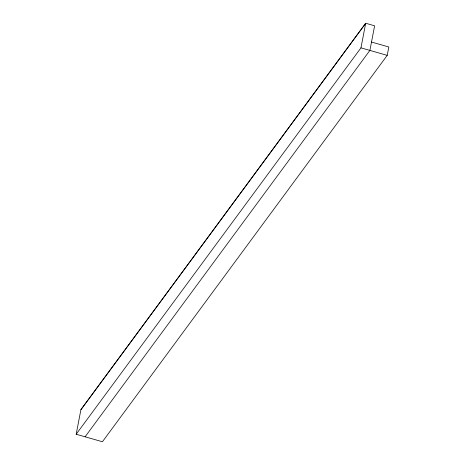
<?xml version="1.0" encoding="UTF-8"?>
<svg xmlns="http://www.w3.org/2000/svg" width="465" height="465" viewBox="0 0 465 465"><rect width="100%" height="100%" fill="white"/><g stroke="black" fill="none" stroke-linecap="round" stroke-linejoin="round"><path stroke-width="0.7" d="M371.5 42.042L388.827 46.994L387.217 55.364L102.428 441.75L76.173 434.246L80.916 409.636L365.699 23.25L374.627 25.802L369.884 50.412L85.101 436.798M76.173 434.246L360.962 47.86L365.699 23.25M80.898 409.712L365.688 23.326M360.962 47.86L387.217 55.364"/></g></svg>
